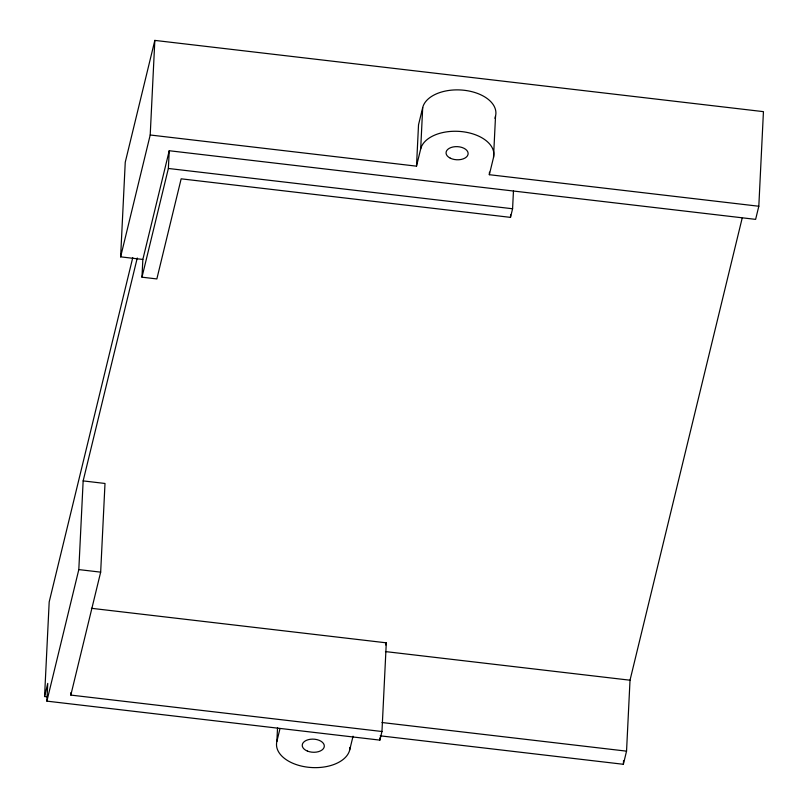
<?xml version="1.0" encoding="UTF-8"?>
<svg xmlns="http://www.w3.org/2000/svg" width="808" height="808" viewBox="0 0 808 808"><rect width="100%" height="100%" fill="white"/><g stroke="black" fill="none" stroke-linecap="round" stroke-linejoin="round"><path stroke-width="1.21" d="M47.066 696.819L44.561 696.526L49.187 601.94L132.754 257.641M91.405 608.303L386.295 642.825L381.962 731.503L379.871 740.118L46.884 701.132L47.753 683.396L44.561 696.526M381.962 731.503L70.821 695.082L70.942 692.577M46.884 701.132L78.81 569.59L83.153 480.901L137.259 257.984M70.821 695.082L100.667 572.145L105 483.467L83.153 480.901M142.844 259.449L120.624 256.853L125.25 162.257L154.833 40.4L763.439 111.645L758.813 206.242L755.621 219.372L169.236 150.732L142.844 259.449L141.976 277.184L156.853 278.932L181.154 178.821L510.494 217.372L512.585 208.757L513.454 191.021M120.624 256.853L150.207 134.997L154.833 40.4M141.976 277.184L168.367 168.468L169.236 150.732M353.046 736.189L349.702 749.965A36.815 21.897 2.8 0 1 308.06 767.226A36.815 21.897 2.8 0 1 276.871 741.441L277.538 727.644M349.702 749.965L349.824 747.461M379.871 740.118L379.982 737.755M150.207 134.997L416.504 166.165L418.524 124.785L422.705 107.565A36.815 21.897 2.8 0 1 464.348 90.294A36.815 21.897 2.8 0 1 495.536 116.089L493.516 157.469L489.335 174.7L758.813 206.242M416.504 166.165L420.685 148.945L422.705 107.565M489.335 174.7L489.456 172.185M510.494 217.372L510.626 214.877M380.204 735.825L623.362 764.287L623.544 760.55M623.362 764.287L626.543 751.157L630.018 680.205L742.138 218.271M276.871 741.441L279.932 728.806M494.981 118.382L495.536 116.089M385.78 644.976L386.295 642.825M168.367 168.468L512.585 208.757M78.81 569.59L100.667 572.145M385.456 651.581L630.018 680.205M381.982 722.524L626.543 751.157M420.685 148.945A36.815 21.897 2.8 0 1 462.327 131.674A36.815 21.897 2.8 0 1 493.516 157.469M307.424 751.087A11.049 6.565 2.8 0 0 324.311 746.289A11.049 6.565 2.8 0 0 308.121 739.724A11.049 6.565 2.8 0 0 307.424 751.087M450.278 158.166A11.049 6.565 2.8 0 0 468.024 154.49A11.049 6.565 2.8 0 0 452.995 146.975A11.049 6.565 2.8 0 0 450.278 158.166"/></g></svg>
